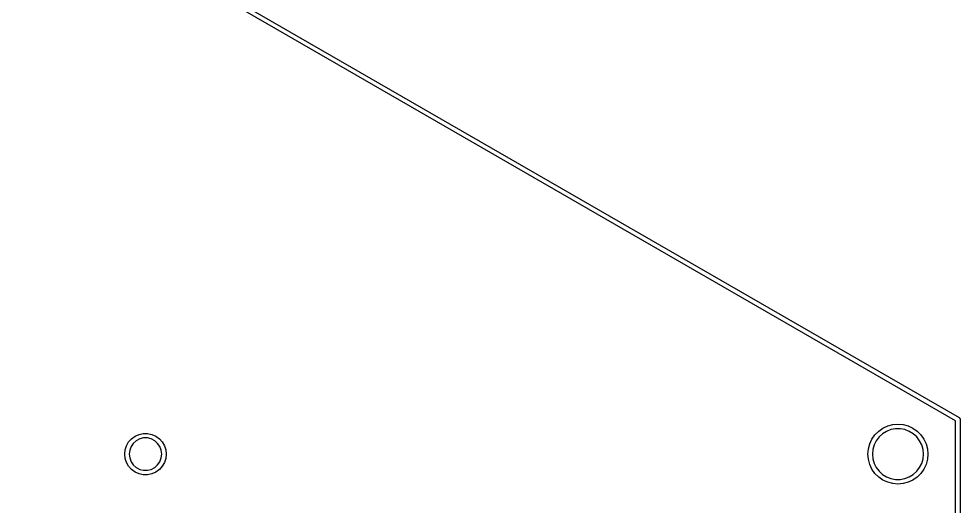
# Model space of a CAD drawing. Extents: x 0 to 6.5, y -7.51 to 0.
# Drawn here: x 4.897 to 6.504, y -2.024 to -1.192 of the extents above; entities that cross this region are included whole.
import ezdxf

# ---------------------------------------------------------------- set-up
doc = ezdxf.new("R2010")
doc.units = 0
doc.header["$MEASUREMENT"] = 0
doc.layers.add('BLACK', color=7, linetype='CONTINUOUS')

msp = doc.modelspace()

# ---------------------------------------------------------------- linework, layer by layer
at = {"layer": 'BLACK', "linetype": 'CONTINUOUS'}
for p, q in [((3.252, 0.0034), (6.502, -1.873)), ((6.4961, -1.8787), (3.25, -0.0045)), ((6.4961, -5.6269), (6.4961, -1.8787)), ((6.502, -1.873), (6.5021, -1.8731)), ((6.5021, -1.8731), (6.5022, -1.8731)), ((6.5022, -1.8731), (6.5023, -1.8732)), ((6.5023, -1.8732), (6.5026, -1.8734)), ((6.5026, -1.8734), (6.5029, -1.8738)), ((6.5029, -1.8738), (6.5033, -1.8742)), ((6.5033, -1.8742), (6.5034, -1.8744)), ((6.5034, -1.8744), (6.5035, -1.8746)), ((6.5035, -1.8746), (6.5037, -1.8751)), ((6.5037, -1.8751), (6.5039, -1.8756)), ((6.5039, -1.8756), (6.5039, -1.876)), ((6.5039, -1.876), (6.5039, -1.8761)), ((6.5039, -1.8761), (6.5039, -1.8762)), ((6.5039, -1.8762), (6.5039, -1.8764)), ((6.5039, -1.8764), (6.5039, -5.6292)), ((6.3585, -1.9025), (6.3648, -1.8962)), ((6.3648, -1.8962), (6.3721, -1.8911)), ((6.3721, -1.8911), (6.3802, -1.8873)), ((6.3858, -1.8936), (6.3783, -1.8965)), ((6.3802, -1.8873), (6.3888, -1.885)), ((6.3937, -1.8921), (6.3858, -1.8936)), ((6.3888, -1.885), (6.3977, -1.8843)), ((6.4017, -1.8921), (6.3937, -1.8921)), ((6.3977, -1.8843), (6.4066, -1.885)), ((6.4096, -1.8936), (6.4017, -1.8921)), ((6.4066, -1.885), (6.4152, -1.8873)), ((6.4171, -1.8965), (6.4096, -1.8936)), ((6.4152, -1.8873), (6.4233, -1.8911)), ((6.4233, -1.8911), (6.4306, -1.8962)), ((6.4306, -1.8962), (6.4369, -1.9025)), ((5.0843, -1.9146), (5.0893, -1.9091)), ((5.0893, -1.9091), (5.0953, -1.9047)), ((5.0953, -1.9047), (5.1021, -1.9017)), ((5.1032, -1.9094), (5.0972, -1.9125)), ((5.1021, -1.9017), (5.1093, -1.9002)), ((5.1097, -1.9078), (5.1032, -1.9094)), ((5.1093, -1.9002), (5.1167, -1.9002)), ((5.1164, -1.9078), (5.1097, -1.9078)), ((5.1229, -1.9094), (5.1164, -1.9078)), ((5.1167, -1.9002), (5.124, -1.9017)), ((5.1288, -1.9125), (5.1229, -1.9094)), ((5.124, -1.9017), (5.1307, -1.9047)), ((5.1307, -1.9047), (5.1367, -1.9091)), ((5.1367, -1.9091), (5.1417, -1.9146)), ((6.3496, -1.9179), (6.3534, -1.9099)), ((6.3534, -1.9099), (6.3585, -1.9025)), ((6.3656, -1.9061), (6.3607, -1.9125)), ((6.3715, -1.9007), (6.3656, -1.9061)), ((6.3783, -1.8965), (6.3715, -1.9007)), ((6.4239, -1.9007), (6.4171, -1.8965)), ((6.4299, -1.9061), (6.4239, -1.9007)), ((6.4347, -1.9125), (6.4299, -1.9061)), ((6.4369, -1.9025), (6.442, -1.9099)), ((6.442, -1.9099), (6.4458, -1.9179)), ((5.0776, -1.9354), (5.0784, -1.928)), ((5.0784, -1.928), (5.0806, -1.921)), ((5.0806, -1.921), (5.0843, -1.9146)), ((5.0884, -1.9225), (5.0861, -1.9288)), ((5.0922, -1.917), (5.0884, -1.9225)), ((5.0972, -1.9125), (5.0922, -1.917)), ((5.1338, -1.917), (5.1288, -1.9125)), ((5.1376, -1.9225), (5.1338, -1.917)), ((5.14, -1.9288), (5.1376, -1.9225)), ((5.1417, -1.9146), (5.1454, -1.921)), ((5.1454, -1.921), (5.1477, -1.928)), ((5.1477, -1.928), (5.1484, -1.9354)), ((6.3465, -1.9354), (6.3473, -1.9266)), ((6.3473, -1.9266), (6.3496, -1.9179)), ((6.355, -1.9275), (6.3542, -1.9354)), ((6.3572, -1.9197), (6.355, -1.9275)), ((6.3607, -1.9125), (6.3572, -1.9197)), ((6.4383, -1.9197), (6.4347, -1.9125)), ((6.4405, -1.9275), (6.4383, -1.9197)), ((6.4412, -1.9354), (6.4405, -1.9275)), ((6.4458, -1.9179), (6.4481, -1.9266)), ((6.4481, -1.9266), (6.4489, -1.9354)), ((5.0784, -1.9428), (5.0776, -1.9354)), ((5.0806, -1.9498), (5.0784, -1.9428)), ((5.0861, -1.9288), (5.0853, -1.9354)), ((5.0853, -1.9354), (5.0861, -1.942)), ((5.0861, -1.942), (5.0884, -1.9483)), ((5.1376, -1.9483), (5.14, -1.942)), ((5.1408, -1.9354), (5.14, -1.9288)), ((5.14, -1.942), (5.1408, -1.9354)), ((5.1477, -1.9428), (5.1454, -1.9498)), ((5.1484, -1.9354), (5.1477, -1.9428)), ((6.3473, -1.9443), (6.3465, -1.9354)), ((6.3496, -1.9529), (6.3473, -1.9443)), ((6.3542, -1.9354), (6.355, -1.9434)), ((6.355, -1.9434), (6.3572, -1.9512)), ((6.4383, -1.9512), (6.4405, -1.9434)), ((6.4405, -1.9434), (6.4412, -1.9354)), ((6.4481, -1.9443), (6.4458, -1.9529)), ((6.4489, -1.9354), (6.4481, -1.9443)), ((5.0843, -1.9562), (5.0806, -1.9498)), ((5.0893, -1.9617), (5.0843, -1.9562)), ((5.0884, -1.9483), (5.0922, -1.9538)), ((5.0922, -1.9538), (5.0972, -1.9582)), ((5.0972, -1.9582), (5.1032, -1.9614)), ((5.1229, -1.9614), (5.1288, -1.9582)), ((5.1288, -1.9582), (5.1338, -1.9538)), ((5.1338, -1.9538), (5.1376, -1.9483)), ((5.1417, -1.9562), (5.1367, -1.9617)), ((5.1454, -1.9498), (5.1417, -1.9562)), ((6.3534, -1.961), (6.3496, -1.9529)), ((6.3572, -1.9512), (6.3607, -1.9583)), ((6.3607, -1.9583), (6.3656, -1.9647)), ((6.4299, -1.9647), (6.4347, -1.9583)), ((6.4347, -1.9583), (6.4383, -1.9512)), ((6.4458, -1.9529), (6.442, -1.961)), ((5.0953, -1.9661), (5.0893, -1.9617)), ((5.1021, -1.9691), (5.0953, -1.9661)), ((5.1093, -1.9706), (5.1021, -1.9691)), ((5.1032, -1.9614), (5.1097, -1.963)), ((5.1167, -1.9706), (5.1093, -1.9706)), ((5.1097, -1.963), (5.1164, -1.963)), ((5.1164, -1.963), (5.1229, -1.9614)), ((5.124, -1.9691), (5.1167, -1.9706)), ((5.1307, -1.9661), (5.124, -1.9691)), ((5.1367, -1.9617), (5.1307, -1.9661)), ((6.3585, -1.9683), (6.3534, -1.961)), ((6.3648, -1.9747), (6.3585, -1.9683)), ((6.3721, -1.9798), (6.3648, -1.9747)), ((6.3656, -1.9647), (6.3715, -1.9702)), ((6.3715, -1.9702), (6.3783, -1.9744)), ((6.3783, -1.9744), (6.3858, -1.9773)), ((6.4096, -1.9773), (6.4171, -1.9744)), ((6.4171, -1.9744), (6.4239, -1.9702)), ((6.4306, -1.9747), (6.4233, -1.9798)), ((6.4239, -1.9702), (6.4299, -1.9647)), ((6.4369, -1.9683), (6.4306, -1.9747)), ((6.442, -1.961), (6.4369, -1.9683)), ((6.3802, -1.9835), (6.3721, -1.9798)), ((6.3888, -1.9858), (6.3802, -1.9835)), ((6.3858, -1.9773), (6.3937, -1.9788)), ((6.3977, -1.9866), (6.3888, -1.9858)), ((6.3937, -1.9788), (6.4017, -1.9788)), ((6.4066, -1.9858), (6.3977, -1.9866)), ((6.4017, -1.9788), (6.4096, -1.9773)), ((6.4152, -1.9835), (6.4066, -1.9858)), ((6.4233, -1.9798), (6.4152, -1.9835))]:
    msp.add_line(p, q, dxfattribs=at)

doc.saveas('drawing.dxf')
